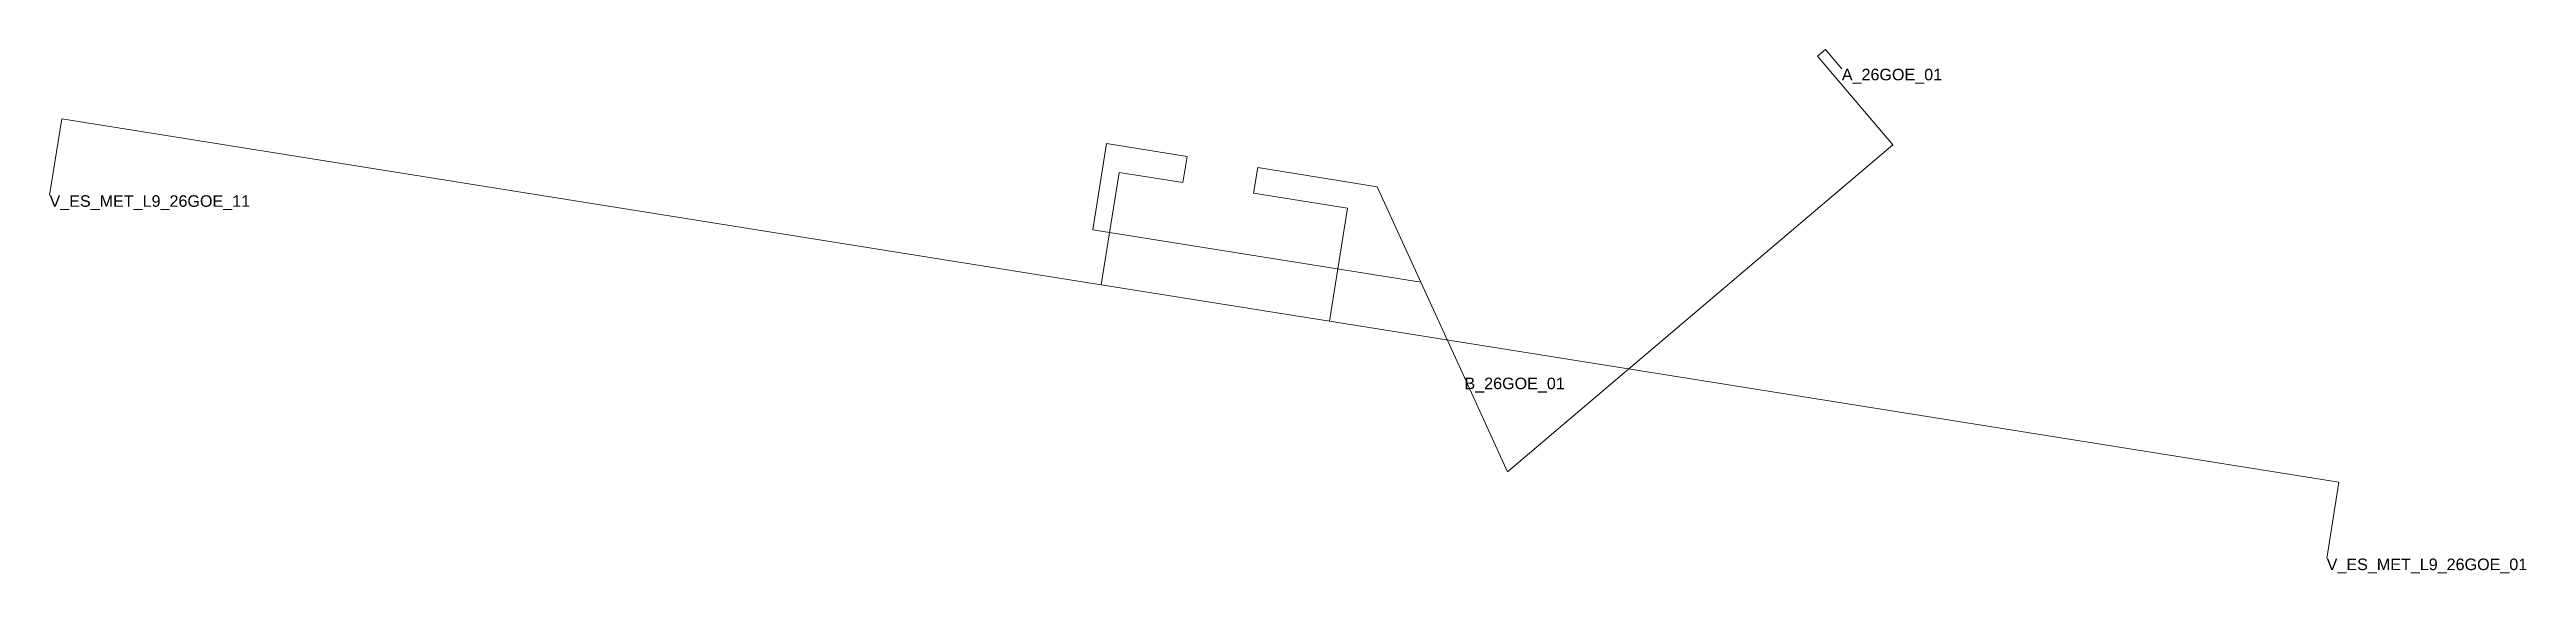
# Model space of a CAD drawing. Header units: metres. Extents: x 426178 to 426286, y 4579189 to 4579212.
import ezdxf
from ezdxf.enums import TextEntityAlignment as Align

# ---------------------------------------------------------------- set-up
doc = ezdxf.new("R2010")
doc.units = ezdxf.units.M
doc.header["$MEASUREMENT"] = 0
for name, color, linetype, lineweight, true_color in [('01_A_AccesTren_t', 40, 'Continuous', 0, 0xffd600), ('01_C_AccesExt_t', 251, 'Continuous', 0, 0x646464), ('01_I_AscensorD_l', 251, 'Continuous', 0, 0x646464), ('01_I_BarreraTarifaria_t', 251, 'Continuous', 0, 0x646464), ('01_I_HoritzontalD_l', 251, 'Continuous', 0, 0x646464)]:
    doc.layers.add(name, color=color, linetype=linetype, lineweight=lineweight, true_color=true_color)
doc.styles.add('Style-Arial', font='arial.ttf')

msp = doc.modelspace()

# ---------------------------------------------------------------- linework, layer by layer
at = {"layer": '01_I_AscensorD_l'}
for p, q in [((426255.498744, 4579211.883327), (426255.155683, 4579211.592105, -10)), ((426227.813165, 4579207.252144, -10), (426227.63187, 4579206.115541, -20)), ((426230.874471, 4579206.763845, -10), (426230.698128, 4579205.658292, -20))]:
    msp.add_line(p, q, dxfattribs=at)
at = {"layer": '01_I_HoritzontalD_l'}
for p, q in [((426256.206676, 4579211.049379), (426255.498744, 4579211.883327)), ((426179.011786, 4579208.877192, -20), (426178.481756, 4579205.565386, -20)), ((426224.088183, 4579201.687202, -20), (426179.011786, 4579208.877192, -20)), ((426233.992335, 4579200.107423, -20), (426224.088183, 4579201.687202, -20)), ((426239.8422, 4579197.65967, -10), (426237.948368, 4579201.798629, -10)), ((426233.992335, 4579200.107423, -20), (426277.761771, 4579193.125895, -20)), ((426277.761771, 4579193.125895, -20), (426277.233681, 4579189.815127, -20))]:
    msp.add_line(p, q, dxfattribs=at)
at = {"layer": '01_I_HoritzontalD_l', "flags": 128}
for points, elevation in [([(426239.8422, 4579197.65967), (426241.713992, 4579193.56888), (426258.418141, 4579207.748914), (426255.155683, 4579211.592105)], -10), ([(426237.948368, 4579201.798629), (426223.725948, 4579204.067204), (426224.322772, 4579207.808886), (426227.813165, 4579207.252144)], -10), ([(426227.63187, 4579206.115541), (426224.864931, 4579206.556887), (426224.088183, 4579201.687202)], -20), ([(426237.948368, 4579201.798629), (426236.054535, 4579205.937589), (426230.874471, 4579206.763845)], -10), ([(426230.698128, 4579205.658292), (426234.774035, 4579205.008156), (426233.992335, 4579200.107423)], -20)]:
    msp.add_lwpolyline(points, dxfattribs=dict(at, elevation=elevation))

# ---------------------------------------------------------------- texts
at = {"layer": '01_A_AccesTren_t', "style": 'Style-Arial'}
for s, p in [('V_ES_MET_L9_26GOE_11', (426178.481756, 4579205.565386, -20)), ('V_ES_MET_L9_26GOE_01', (426277.233681, 4579189.815127, -20))]:
    msp.add_text(s, height=0.5, dxfattribs=at).set_placement(p, align=Align.TOP_LEFT)
at = {"layer": '01_C_AccesExt_t', "style": 'Style-Arial'}
msp.add_text('A_26GOE_01', height=0.5, dxfattribs=at).set_placement((426256.206676, 4579211.049379), align=Align.TOP_LEFT)
at = {"layer": '01_I_BarreraTarifaria_t', "style": 'Style-Arial'}
msp.add_text('B_26GOE_01', height=0.5, dxfattribs=at).set_placement((426239.8422, 4579197.65967, -10), align=Align.TOP_LEFT)

doc.saveas('drawing.dxf')
